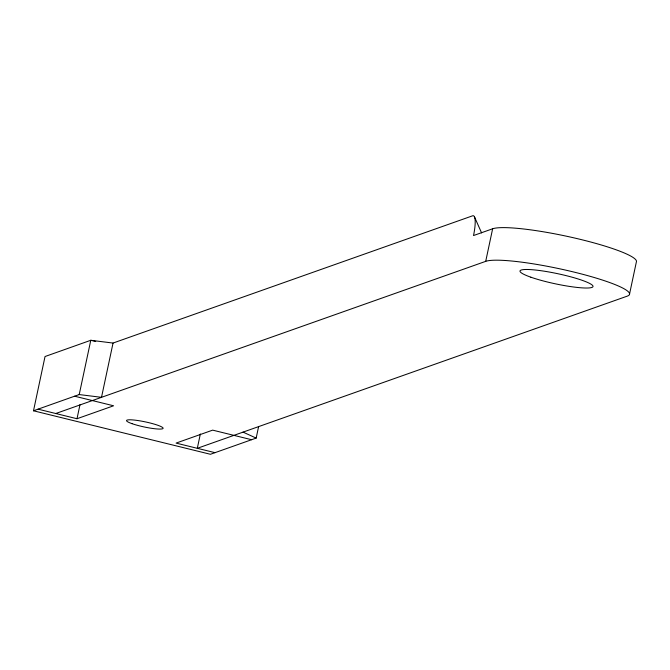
<?xml version="1.0" encoding="UTF-8"?>
<svg xmlns="http://www.w3.org/2000/svg" width="670" height="670" viewBox="0 0 670 670"><rect width="100%" height="100%" fill="white"/><g stroke="black" fill="none" stroke-linecap="round" stroke-linejoin="round"><path stroke-width="1" d="M258.561 426.832L256.166 438.096L210.43 454.285L33.5 410.785L45.032 356.524L90.785 340.285L113.046 343.057L472.643 215.79A22.412 4.916 -76.2 0 1 473.522 235.547L492.634 228.788A74.697 10.393 12 0 1 572.306 237.49A74.697 10.393 12 0 1 636.5 261.317L629.582 293.87M38.073 409.169L77 418.733L79.99 404.647M113.046 343.057L101.505 397.327L79.211 394.563L33.5 410.785M200.355 433.976L197.307 448.314L627.254 296.14A74.697 10.393 12 0 0 574.776 272.271A74.697 10.393 12 0 0 485.708 261.35L55.769 413.516M485.708 261.35L492.634 228.788M79.211 394.563L90.785 340.285L95.701 341.482M77 418.733L113.59 405.786L74.663 396.221M251.593 439.713L212.666 430.14L176.076 443.096L215.003 452.66M243.059 432.125L256.166 438.096M474.394 216.695L481.588 232.892M132.023 423.666A18.676 2.596 12 0 0 162.525 428.792A18.676 2.596 12 0 0 139.946 420.861A18.676 2.596 12 0 0 132.023 423.666M530.866 277.196A37.352 5.201 12 0 0 591.87 287.447A37.352 5.201 12 0 0 546.712 271.593A37.352 5.201 12 0 0 530.866 277.196"/></g></svg>
